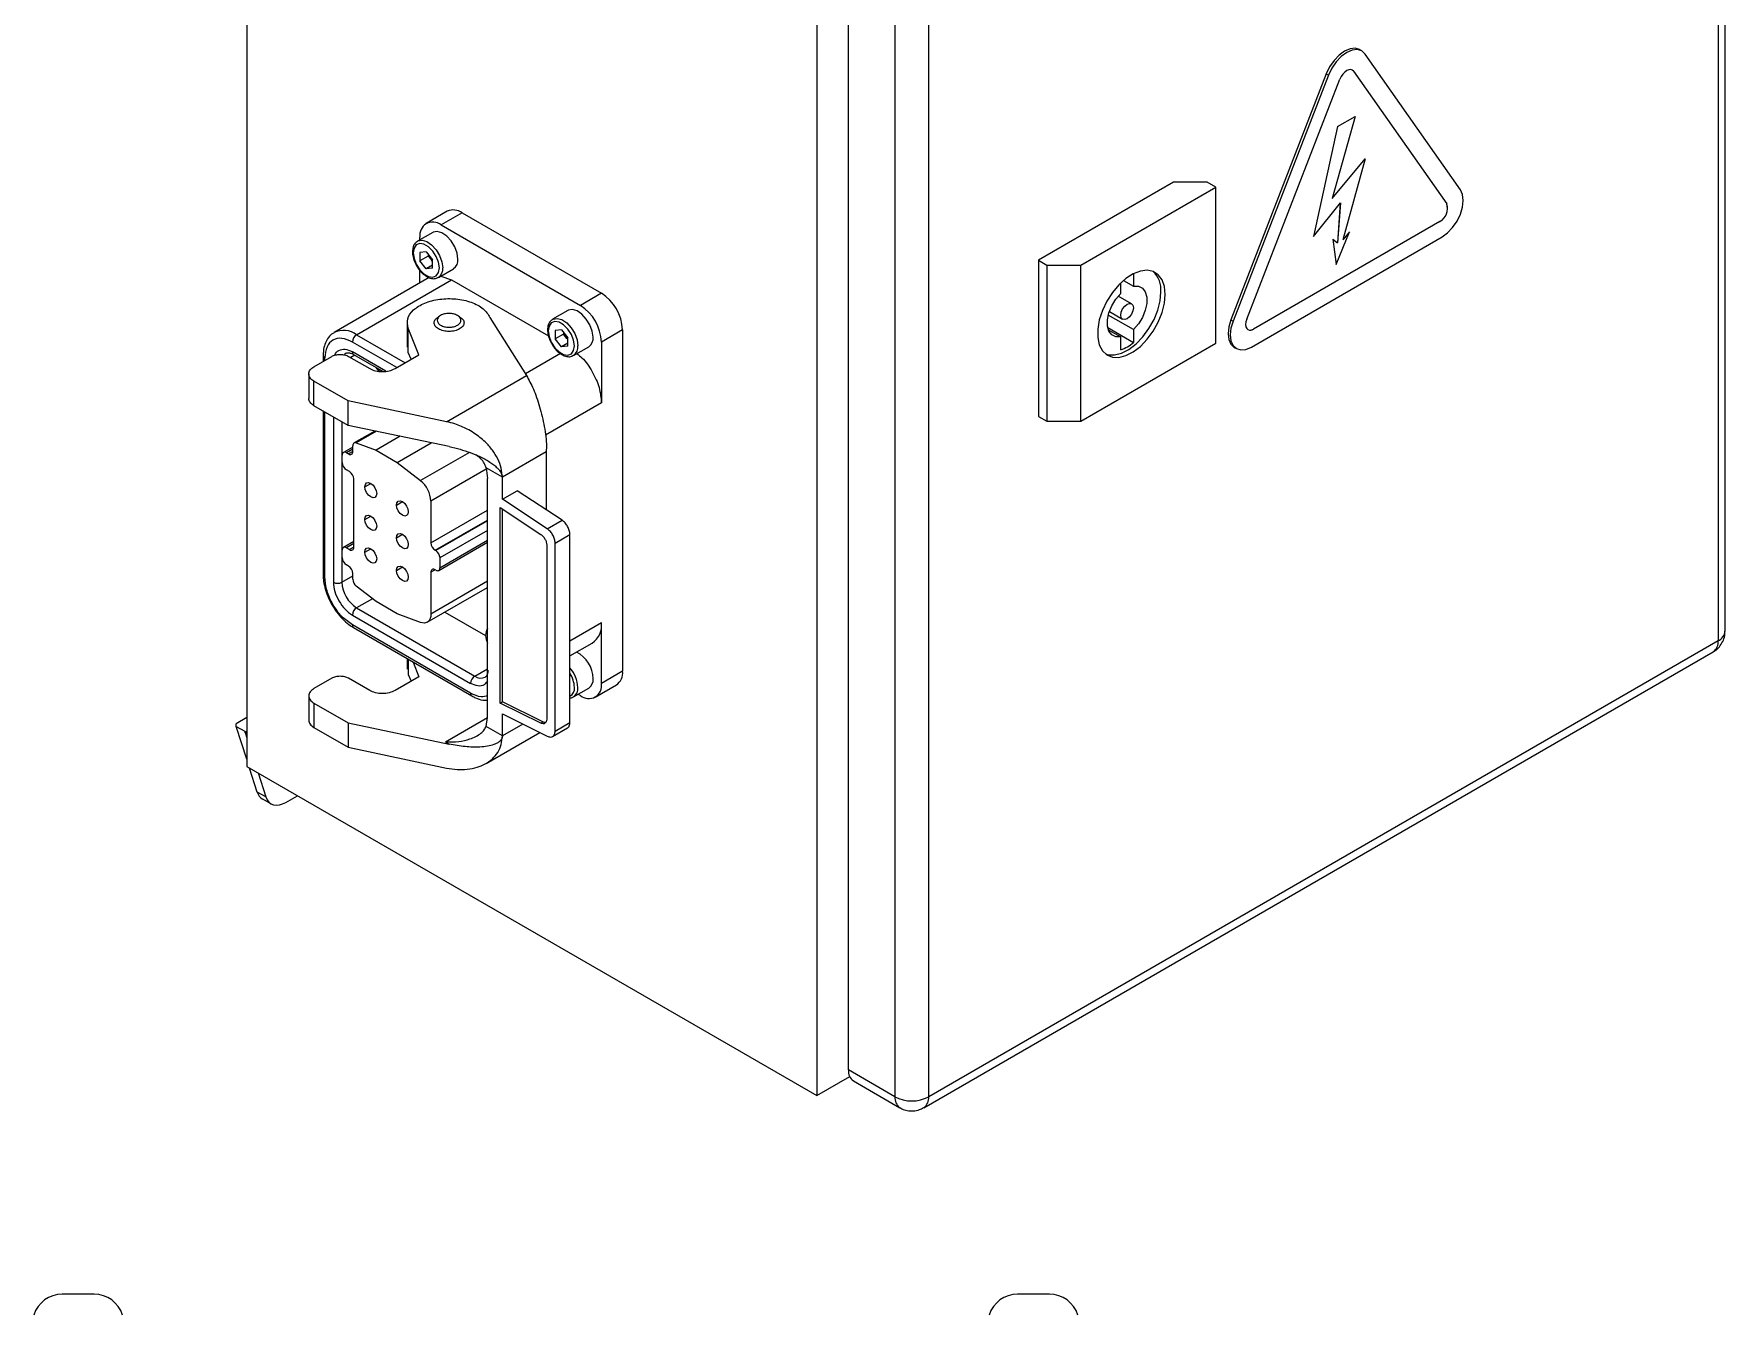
# Model space of a CAD drawing. Extents: x 4137 to 28680, y 2446 to 6814.
# Drawn here: x 5185.2 to 5468.5, y 4473.9 to 4688.4 of the extents above; entities that cross this region are included whole.
import ezdxf

# ---------------------------------------------------------------- set-up
doc = ezdxf.new("R2010")
doc.units = 0
doc.header["$LTSCALE"] = 0.5
doc.layers.get('0').update_dxf_attribs({"linetype": 'CONTINUOUS'})

msp = doc.modelspace()

# ---------------------------------------------------------------- linework, layer by layer
at = {"color": 7, "linetype": 'Continuous', "lineweight": 15}
for p, q in [((5468.49, 4588.39), (5468.49, 4822.74)), ((5467.32, 4821.1), (5467.32, 4586.76)), ((5220.89, 4810.69), (5220.89, 4565.73)), ((5316.35, 4755.59), (5316.35, 4510.62)), ((5321.66, 4514.91), (5321.66, 4749.26)), ((5329.43, 4744.77), (5329.43, 4510.42)), ((5335.09, 4510.42), (5335.09, 4744.77)), ((5407.61, 4685.51), (5407.25, 4685.72)), ((5424.15, 4662.26), (5408.17, 4684.99)), ((5401.69, 4681.66), (5385.71, 4640.49)), ((5402.05, 4681.46), (5386.07, 4640.28)), ((5388.36, 4640.58), (5403.96, 4680.78)), ((5401.69, 4681.66), (5402.05, 4681.46)), ((5406.25, 4682.11), (5406.04, 4682.31)), ((5406.25, 4682.11), (5421.85, 4659.92)), ((5406.26, 4682.11), (5406.25, 4682.11)), ((5406.26, 4682.11), (5421.86, 4659.92)), ((5406.53, 4674.54), (5402.65, 4660.78)), ((5403.56, 4672.83), (5406.52, 4674.55)), ((5403.56, 4672.83), (5406.53, 4674.54)), ((5406.53, 4674.54), (5406.52, 4674.55)), ((5403.56, 4672.83), (5399.52, 4654.43)), ((5403.56, 4672.83), (5399.53, 4654.43)), ((5403.56, 4672.83), (5403.56, 4672.83)), ((5402.65, 4660.8), (5408.19, 4667.46)), ((5402.65, 4660.78), (5408.19, 4667.46)), ((5408.19, 4667.46), (5404.47, 4653.87)), ((5408.19, 4667.46), (5408.19, 4667.46)), ((5376.1, 4663.52), (5353.48, 4650.46)), ((5381.76, 4663.52), (5376.1, 4663.52)), ((5383.17, 4662.7), (5381.76, 4663.52)), ((5360.55, 4649.64), (5383.17, 4662.7)), ((5383.17, 4636.57), (5383.17, 4662.7)), ((5399.53, 4654.43), (5404.04, 4660.1)), ((5404.04, 4660.1), (5403.58, 4653.37)), ((5404.03, 4660.09), (5403.58, 4653.38)), ((5421.86, 4659.92), (5421.85, 4659.92)), ((5254.46, 4658.66), (5250.92, 4656.62)), ((5256.96, 4658.41), (5253.42, 4656.37)), ((5256.96, 4658.41), (5280.29, 4644.94)), ((5252.02, 4655.12), (5249.48, 4653.65)), ((5249.88, 4653.88), (5249.88, 4654.33)), ((5253.42, 4656.37), (5276.75, 4642.9)), ((5389.14, 4635.92), (5421.08, 4654.37)), ((5420.7, 4656.96), (5389.5, 4638.95)), ((5420.71, 4656.96), (5389.51, 4638.94)), ((5399.53, 4654.43), (5399.52, 4654.43)), ((5403.33, 4649.73), (5405.58, 4655.24)), ((5405.57, 4655.24), (5404.47, 4653.89)), ((5405.58, 4655.24), (5404.47, 4653.87)), ((5405.58, 4655.24), (5405.57, 4655.24)), ((5420.71, 4656.96), (5420.7, 4656.96)), ((5250.95, 4651.88), (5249.88, 4651.78)), ((5249.88, 4651.78), (5249.88, 4650.36)), ((5250.95, 4651.88), (5252.01, 4650.55)), ((5251.29, 4651.45), (5251.29, 4651.17)), ((5402.77, 4654.02), (5403.33, 4649.74)), ((5402.77, 4654.02), (5403.33, 4649.73)), ((5402.77, 4654.02), (5403.58, 4653.37)), ((5402.77, 4654.02), (5402.77, 4654.02)), ((5251.29, 4651.17), (5249.88, 4650.36)), ((5250.95, 4649.03), (5249.88, 4650.36)), ((5249.88, 4646.66), (5249.88, 4648.77)), ((5252.01, 4649.65), (5250.95, 4649.03)), ((5252.01, 4649.12), (5250.95, 4649.03)), ((5251.83, 4650.51), (5251.29, 4651.17)), ((5252.01, 4650.28), (5251.83, 4650.51)), ((5252.01, 4649.12), (5252.01, 4650.55)), ((5252.98, 4647.58), (5255.52, 4649.05)), ((5353.48, 4650.46), (5354.89, 4649.64)), ((5353.48, 4650.46), (5353.48, 4624.33)), ((5354.89, 4649.64), (5360.55, 4649.64)), ((5354.89, 4649.64), (5354.89, 4623.51)), ((5360.55, 4623.51), (5360.55, 4649.64)), ((5403.33, 4649.73), (5403.33, 4649.74)), ((5251.44, 4647.56), (5235.53, 4638.37)), ((5239.28, 4638), (5255.19, 4647.19)), ((5253.38, 4647.82), (5255.19, 4647.19)), ((5255.19, 4647.19), (5271.41, 4637.82)), ((5367.26, 4644.91), (5367.26, 4646.66)), ((5367.74, 4647.08), (5369.39, 4646.13)), ((5369.39, 4648.2), (5369.39, 4646.13)), ((5280.29, 4644.94), (5276.75, 4642.9)), ((5369.08, 4643.18), (5366.85, 4644.47)), ((5253.35, 4641.23), (5252.99, 4641.02)), ((5256.53, 4641.02), (5256.18, 4641.23)), ((5261.58, 4640.91), (5267.73, 4631.16)), ((5274.65, 4642.05), (5272.11, 4640.58)), ((5369.39, 4638.86), (5365.18, 4641.29)), ((5365.35, 4641.87), (5367.58, 4640.58)), ((5385.71, 4640.49), (5386.07, 4640.28)), ((5247.76, 4640.01), (5247.76, 4635.92)), ((5249.72, 4634.64), (5247.94, 4639.09)), ((5247.94, 4635.01), (5247.94, 4639.09)), ((5273.57, 4638.81), (5272.51, 4638.72)), ((5272.51, 4638.72), (5272.51, 4637.29)), ((5273.92, 4638.11), (5272.51, 4637.29)), ((5273.57, 4635.97), (5272.51, 4637.29)), ((5273.57, 4638.81), (5274.64, 4637.49)), ((5273.92, 4638.38), (5273.92, 4638.11)), ((5274.45, 4637.45), (5273.92, 4638.11)), ((5274.64, 4637.21), (5274.45, 4637.45)), ((5274.64, 4636.06), (5274.64, 4637.49)), ((5283.83, 4638.82), (5280.29, 4636.78)), ((5283.83, 4638.82), (5283.83, 4581.66)), ((5365.08, 4639.19), (5369.39, 4636.7)), ((5365.18, 4638.84), (5367.26, 4637.63)), ((5367.26, 4635.48), (5367.26, 4637.63)), ((5369.39, 4638.86), (5369.39, 4636.7)), ((5389.51, 4638.94), (5389.5, 4638.95)), ((5233.68, 4634.53), (5233.68, 4633.55)), ((5238.78, 4634.69), (5243.72, 4631.84)), ((5245.71, 4632.33), (5249.72, 4634.64)), ((5247.94, 4635.01), (5247.9, 4635.92)), ((5248.4, 4633.88), (5247.94, 4635.01)), ((5274.64, 4636.58), (5273.57, 4635.97)), ((5274.64, 4636.06), (5273.57, 4635.97)), ((5275.61, 4634.52), (5278.15, 4635.99)), ((5280.29, 4636.78), (5280.29, 4626.57)), ((5360.55, 4623.51), (5383.17, 4636.57)), ((5386.28, 4635.88), (5386.64, 4635.68)), ((5232.14, 4632.65), (5235.11, 4634.37)), ((5237.93, 4634.37), (5241.47, 4632.33)), ((5231.26, 4631.43), (5231.26, 4627.34)), ((5237.85, 4626.91), (5232.14, 4630.21)), ((5232.14, 4626.12), (5232.14, 4630.21)), ((5254.36, 4623.44), (5267.73, 4631.16)), ((5237.85, 4622.82), (5232.14, 4626.12)), ((5237.85, 4622.82), (5237.85, 4626.91)), ((5254.36, 4623.44), (5237.85, 4626.91)), ((5233.68, 4625.23), (5233.68, 4597.79)), ((5353.48, 4624.33), (5354.89, 4623.51)), ((5354.89, 4623.51), (5360.55, 4623.51)), ((5254.79, 4619.26), (5237.85, 4622.82)), ((5242.32, 4621.88), (5238.85, 4619.88)), ((5246.58, 4620.99), (5242.53, 4618.66)), ((5236.88, 4616.61), (5236.88, 4617.84)), ((5238.65, 4619.2), (5237.09, 4618.3)), ((5237.58, 4618.25), (5237.94, 4618.04)), ((5238.65, 4618.45), (5238.65, 4619.42)), ((5239.23, 4619.89), (5242.53, 4618.66)), ((5242.53, 4618.66), (5246.07, 4616.62)), ((5246.07, 4616.62), (5251.77, 4619.9)), ((5271.04, 4618.37), (5263.69, 4614.13)), ((5271.1, 4619.36), (5271.04, 4618.37)), ((5271.04, 4618.37), (5271.04, 4608.67)), ((5238.11, 4615.08), (5237.58, 4615.39)), ((5246.07, 4616.62), (5249.97, 4613.57)), ((5260.97, 4615.7), (5261.21, 4613.93)), ((5263.69, 4614.13), (5260.97, 4615.7)), ((5238.82, 4602.4), (5238.82, 4613.88)), ((5261.21, 4573.91), (5261.21, 4613.93)), ((5263.69, 4610.46), (5263.69, 4614.13)), ((5263.69, 4610.46), (5266.16, 4611.88)), ((5273.69, 4606.93), (5266.16, 4611.88)), ((5251.72, 4610.14), (5251.72, 4603.14)), ((5263.33, 4609.05), (5270.13, 4604.58)), ((5263.33, 4576.34), (5263.33, 4609.05)), ((5271.21, 4605.5), (5263.69, 4610.46)), ((5263.69, 4576.54), (5263.69, 4608.82)), ((5271.21, 4605.5), (5273.69, 4606.93)), ((5238.82, 4603.38), (5237.08, 4602.37)), ((5253.04, 4598.54), (5261.21, 4603.26)), ((5272.53, 4603.12), (5275, 4604.54)), ((5275, 4573.09), (5275, 4604.54)), ((5236.88, 4600.69), (5236.88, 4601.92)), ((5237.58, 4602.32), (5238.11, 4602.02)), ((5252.43, 4601.92), (5252.54, 4601.86)), ((5253.24, 4600.63), (5253.24, 4599)), ((5271.11, 4602.79), (5271.11, 4573.62)), ((5272.53, 4571.66), (5272.53, 4603.12)), ((5237.94, 4599.26), (5237.58, 4599.47)), ((5238.64, 4597.06), (5238.64, 4598.04)), ((5251.72, 4598.24), (5251.72, 4591.24)), ((5252.54, 4598.59), (5252.43, 4598.65)), ((5242.53, 4593.34), (5239.23, 4595.92)), ((5251.1, 4589.87), (5261.21, 4595.7)), ((5239.28, 4592.28), (5259.08, 4580.85)), ((5246.07, 4591.3), (5242.53, 4593.34)), ((5238.57, 4591.05), (5258.37, 4579.62)), ((5258.37, 4577.99), (5238.57, 4589.42)), ((5249.97, 4589.84), (5246.07, 4591.3)), ((5254.06, 4591.58), (5260.89, 4587.63)), ((5280.29, 4579.62), (5280.29, 4589.83)), ((5238.78, 4588.96), (5258.58, 4577.53)), ((5275, 4584.24), (5278.74, 4586.39)), ((5467.32, 4586.76), (5335.09, 4510.42)), ((5247.76, 4583.77), (5247.76, 4582.02)), ((5334.26, 4508.59), (5466.49, 4584.92)), ((5249.72, 4580.75), (5245.71, 4578.44)), ((5247.9, 4582.03), (5247.94, 4581.12)), ((5247.94, 4581.12), (5248.4, 4579.99)), ((5248.74, 4583.21), (5249.72, 4580.75)), ((5283.83, 4581.66), (5280.29, 4579.62)), ((5235.11, 4580.48), (5232.14, 4578.76)), ((5241.47, 4578.44), (5237.93, 4580.48)), ((5275.61, 4577.36), (5278.15, 4578.83)), ((5276.37, 4577.8), (5276.75, 4577.58)), ((5279.25, 4577.33), (5282.79, 4579.37)), ((5231.26, 4577.54), (5231.26, 4573.45)), ((5232.14, 4576.31), (5237.85, 4573.02)), ((5232.14, 4576.31), (5232.14, 4572.23)), ((5263.33, 4576.34), (5263.69, 4576.54)), ((5270.13, 4572.97), (5263.33, 4576.34)), ((5270.48, 4573.17), (5263.69, 4576.54)), ((5220.89, 4573.9), (5219.13, 4572.88)), ((5219.13, 4572.43), (5219.13, 4572.88)), ((5219.13, 4572.43), (5220.54, 4571.61)), ((5220.89, 4566.92), (5219.13, 4572.43)), ((5232.14, 4572.23), (5237.85, 4568.93)), ((5237.85, 4573.02), (5254.79, 4569.46)), ((5237.85, 4573.02), (5237.85, 4568.93)), ((5260.97, 4572.42), (5261.21, 4573.91)), ((5263.69, 4570.85), (5260.97, 4572.42)), ((5263.69, 4574.53), (5271.21, 4570.79)), ((5263.69, 4570.85), (5263.69, 4574.53)), ((5270.13, 4572.97), (5270.48, 4573.17)), ((5272.11, 4570.74), (5274.59, 4572.18)), ((5272.53, 4571.66), (5275, 4573.09)), ((5220.54, 4571.61), (5220.54, 4571.38)), ((5220.89, 4571.59), (5220.54, 4571.38)), ((5220.54, 4571.38), (5220.6, 4571.42)), ((5220.6, 4571.42), (5220.89, 4571.59)), ((5220.6, 4571.42), (5220.89, 4570.51)), ((5254.14, 4569.83), (5254.79, 4569.46)), ((5260.95, 4566.23), (5269.94, 4571.42)), ((5237.85, 4568.93), (5254.36, 4565.46)), ((5220.89, 4565.73), (5316.35, 4510.62)), ((5222.65, 4561.44), (5221.36, 4565.46)), ((5222.77, 4564.65), (5224.06, 4560.63)), ((5224.06, 4560.63), (5222.65, 4561.44)), ((5227.44, 4559.71), (5229.38, 4560.83)), ((5223.52, 4560.28), (5224.94, 4559.46)), ((5316.35, 4510.62), (5321.86, 4513.81)), ((5329.43, 4510.42), (5321.66, 4514.91)), ((5322.48, 4513.08), (5330.26, 4508.59)), ((5195.31, 4477.38), (5189.99, 4477.38)), ((5355.31, 4477.38), (5349.99, 4477.38))]:
    msp.add_line(p, q, dxfattribs=at)
at = {"color": 8, "linetype": 'Continuous', "lineweight": 15}
for p, q in [((5239.28, 4638), (5247.41, 4633.31)), ((5238.99, 4634.57), (5238.29, 4634.16)), ((5246, 4632.49), (5238.57, 4636.78)), ((5244.2, 4631.89), (5238.57, 4635.14)), ((5273.42, 4634.85), (5267.54, 4631.46)), ((5233.97, 4633.72), (5233.97, 4634.12)), ((5280.29, 4626.57), (5270.93, 4621.17)), ((5233.97, 4597.38), (5233.97, 4625.06)), ((5235.39, 4624.25), (5235.39, 4596.56)), ((5236.8, 4623.43), (5236.8, 4596.56)), ((5242.59, 4621.83), (5239.23, 4619.89)), ((5238.65, 4618.86), (5237.58, 4618.25)), ((5238.65, 4618.45), (5237.94, 4618.04)), ((5258.18, 4618.3), (5249.97, 4613.57)), ((5261, 4615.49), (5251.72, 4610.14)), ((5240.66, 4612.55), (5241.65, 4613.12)), ((5245.96, 4609.49), (5246.95, 4610.06)), ((5240.66, 4607.08), (5241.65, 4607.65)), ((5251.72, 4603.14), (5261.21, 4608.62)), ((5252.43, 4601.92), (5261.21, 4606.98)), ((5261.21, 4606.86), (5252.54, 4601.86)), ((5245.96, 4604.02), (5246.95, 4604.59)), ((5261.21, 4605.23), (5253.24, 4600.63)), ((5253.24, 4599), (5261.21, 4603.59)), ((5238.82, 4603.04), (5237.58, 4602.32)), ((5238.82, 4602.43), (5238.11, 4602.02)), ((5240.66, 4601.61), (5241.65, 4602.18)), ((5236.8, 4596.56), (5238.64, 4597.62)), ((5245.96, 4598.55), (5246.95, 4599.12)), ((5252.43, 4598.65), (5251.72, 4598.24)), ((5261.21, 4596.72), (5251.72, 4591.24)), ((5241.93, 4593.81), (5239.28, 4592.28)), ((5275, 4586.77), (5280.29, 4589.83)), ((5247.94, 4583.67), (5247.94, 4581.12)), ((5259.08, 4580.85), (5261.21, 4582.08)), ((5254.14, 4569.83), (5261.21, 4573.91)), ((5267.11, 4572.83), (5263.69, 4570.85))]:
    msp.add_line(p, q, dxfattribs=at)
at = {"color": 7, "linetype": 'Continuous', "lineweight": 15, "flags": 128}
for points in [[(5407.25, 4685.72), (5406.52, 4685.95), (5405.67, 4685.86), (5404.75, 4685.47), (5403.84, 4684.81), (5402.98, 4683.91), (5402.25, 4682.83), (5401.69, 4681.66)], [(5408.17, 4684.99), (5407.61, 4685.51), (5406.88, 4685.74), (5406.03, 4685.65), (5405.11, 4685.27), (5404.2, 4684.6), (5403.34, 4683.7), (5402.61, 4682.63), (5402.05, 4681.46)], [(5406.26, 4682.11), (5406.05, 4682.3), (5405.77, 4682.39), (5405.45, 4682.35), (5405.11, 4682.21), (5404.77, 4681.96), (5404.45, 4681.62), (5404.17, 4681.22), (5403.96, 4680.78)], [(5421.08, 4654.37), (5422, 4655.03), (5422.85, 4655.93), (5423.58, 4657.01), (5424.15, 4658.18), (5424.5, 4659.36), (5424.62, 4660.49), (5424.5, 4661.48), (5424.15, 4662.26)], [(5256.25, 4650.66), (5256.11, 4651.66), (5255.73, 4652.71), (5255.13, 4653.7), (5254.38, 4654.51), (5253.57, 4655.05), (5252.78, 4655.28), (5252.1, 4655.16), (5252.02, 4655.12)], [(5253.14, 4649.19), (5253.01, 4650.13), (5252.62, 4651.11), (5252.04, 4652.01), (5251.33, 4652.73), (5250.56, 4653.17), (5249.85, 4653.28), (5249.27, 4653.05), (5248.89, 4652.51), (5248.75, 4651.72), (5248.89, 4650.78), (5249.27, 4649.79), (5249.85, 4648.89), (5250.56, 4648.18), (5251.33, 4647.74), (5252.04, 4647.63), (5252.62, 4647.86), (5253.01, 4648.4), (5253.14, 4649.19)], [(5251.83, 4650.51), (5251.95, 4650.37), (5252.01, 4650.3)], [(5374.69, 4644.74), (5374.56, 4646.07), (5374.17, 4647.18), (5373.54, 4648.03), (5372.69, 4648.57), (5371.68, 4648.78), (5370.55, 4648.64), (5369.34, 4648.17), (5368.12, 4647.39), (5366.94, 4646.33), (5365.86, 4645.05), (5364.93, 4643.6), (5364.19, 4642.04), (5363.67, 4640.47), (5363.41, 4638.93), (5363.41, 4637.52), (5363.67, 4636.29), (5364.19, 4635.31), (5364.93, 4634.61), (5365.86, 4634.23), (5366.94, 4634.2), (5368.12, 4634.5), (5369.34, 4635.13), (5370.55, 4636.05), (5371.68, 4637.23), (5372.69, 4638.61), (5373.54, 4640.12), (5374.17, 4641.7), (5374.56, 4643.26), (5374.69, 4644.74)], [(5369.39, 4646.13), (5370.21, 4646.13), (5370.88, 4645.81), (5371.37, 4645.19), (5371.62, 4644.31), (5371.62, 4643.25), (5371.37, 4642.09), (5370.88, 4640.91), (5370.21, 4639.8), (5369.39, 4638.86)], [(5364.69, 4634.78), (5365.15, 4634.64), (5366.23, 4634.61), (5367.41, 4634.91), (5368.63, 4635.54), (5369.84, 4636.46), (5370.97, 4637.64), (5371.99, 4639.02), (5372.83, 4640.53), (5373.46, 4642.1), (5373.85, 4643.67), (5373.98, 4645.15)], [(5367.26, 4637.63), (5366.44, 4637.63), (5365.77, 4637.96), (5365.28, 4638.58), (5365.03, 4639.45), (5365.03, 4640.51), (5365.28, 4641.68), (5365.77, 4642.85), (5366.44, 4643.96), (5367.26, 4644.91)], [(5369.39, 4642.49), (5369.31, 4641.98), (5369.08, 4641.45), (5368.73, 4640.99), (5368.33, 4640.66), (5367.92, 4640.52), (5367.58, 4640.58), (5367.35, 4640.85), (5367.26, 4641.27), (5367.35, 4641.79), (5367.58, 4642.32), (5367.92, 4642.78), (5368.33, 4643.11), (5368.73, 4643.25), (5369.08, 4643.18), (5369.31, 4642.92), (5369.39, 4642.49)], [(5275.76, 4636.12), (5275.63, 4637.07), (5275.25, 4638.05), (5274.67, 4638.95), (5273.95, 4639.66), (5273.19, 4640.1), (5272.48, 4640.21), (5271.89, 4639.99), (5271.51, 4639.44), (5271.38, 4638.66), (5271.51, 4637.71), (5271.89, 4636.73), (5272.48, 4635.83), (5273.19, 4635.12), (5273.95, 4634.68), (5274.67, 4634.57), (5275.25, 4634.79), (5275.63, 4635.34), (5275.76, 4636.12)], [(5278.88, 4637.59), (5278.74, 4638.6), (5278.35, 4639.65), (5277.75, 4640.63), (5277.01, 4641.44), (5276.2, 4641.99), (5275.41, 4642.21), (5274.73, 4642.09), (5274.65, 4642.05)], [(5385.71, 4640.49), (5385.36, 4639.3), (5385.24, 4638.17), (5385.36, 4637.19), (5385.71, 4636.41), (5386.28, 4635.88), (5386.28, 4635.88)], [(5386.07, 4640.28), (5385.72, 4639.09), (5385.6, 4637.97), (5385.72, 4636.98), (5386.07, 4636.2), (5386.64, 4635.68), (5387.37, 4635.45), (5388.22, 4635.53), (5389.14, 4635.92)], [(5388.36, 4640.58), (5388.23, 4640.13), (5388.18, 4639.71), (5388.23, 4639.34), (5388.36, 4639.05), (5388.57, 4638.85), (5388.84, 4638.77), (5389.16, 4638.8), (5389.51, 4638.94)], [(5274.45, 4637.45), (5274.58, 4637.3), (5274.64, 4637.24)], [(5243.14, 4631.84), (5242.91, 4632.08), (5242.6, 4632.48)], [(5239.23, 4619.89), (5239.11, 4619.92), (5239, 4619.93), (5238.9, 4619.9), (5238.81, 4619.85), (5238.74, 4619.78), (5238.69, 4619.68), (5238.66, 4619.56), (5238.65, 4619.42)], [(5240.66, 4612.55), (5240.74, 4612.95), (5240.95, 4613.19), (5241.27, 4613.26), (5241.65, 4613.12), (5242.03, 4612.82), (5242.35, 4612.38), (5242.56, 4611.89), (5242.64, 4611.41), (5242.56, 4611.02), (5242.35, 4610.77), (5242.03, 4610.71), (5241.65, 4610.84), (5241.27, 4611.14), (5240.95, 4611.58), (5240.73, 4612.07), (5240.66, 4612.55)], [(5245.96, 4609.49), (5246.04, 4609.88), (5246.25, 4610.13), (5246.57, 4610.19), (5246.95, 4610.06), (5247.33, 4609.76), (5247.65, 4609.32), (5247.87, 4608.83), (5247.94, 4608.35), (5247.87, 4607.95), (5247.65, 4607.71), (5247.33, 4607.64), (5246.95, 4607.78), (5246.57, 4608.08), (5246.25, 4608.51), (5246.04, 4609.01), (5245.96, 4609.49)], [(5240.66, 4607.08), (5240.73, 4607.47), (5240.95, 4607.72), (5241.27, 4607.78), (5241.65, 4607.65), (5242.03, 4607.35), (5242.35, 4606.91), (5242.56, 4606.42), (5242.64, 4605.94), (5242.56, 4605.54), (5242.35, 4605.3), (5242.03, 4605.23), (5241.65, 4605.37), (5241.27, 4605.67), (5240.95, 4606.11), (5240.73, 4606.6), (5240.66, 4607.08)], [(5245.96, 4604.02), (5246.04, 4604.41), (5246.25, 4604.66), (5246.57, 4604.72), (5246.95, 4604.59), (5247.33, 4604.28), (5247.65, 4603.85), (5247.87, 4603.36), (5247.94, 4602.88), (5247.87, 4602.48), (5247.65, 4602.23), (5247.33, 4602.17), (5246.95, 4602.3), (5246.57, 4602.61), (5246.25, 4603.04), (5246.04, 4603.54), (5245.96, 4604.02)], [(5240.66, 4601.61), (5240.73, 4602), (5240.95, 4602.25), (5241.27, 4602.31), (5241.65, 4602.18), (5242.03, 4601.88), (5242.35, 4601.44), (5242.56, 4600.95), (5242.64, 4600.47), (5242.56, 4600.07), (5242.35, 4599.83), (5242.03, 4599.76), (5241.65, 4599.89), (5241.27, 4600.2), (5240.95, 4600.63), (5240.73, 4601.13), (5240.66, 4601.61)], [(5245.96, 4598.55), (5246.04, 4598.94), (5246.25, 4599.19), (5246.57, 4599.25), (5246.95, 4599.12), (5247.33, 4598.81), (5247.65, 4598.38), (5247.86, 4597.89), (5247.94, 4597.4), (5247.86, 4597.01), (5247.65, 4596.76), (5247.33, 4596.7), (5246.95, 4596.83), (5246.57, 4597.14), (5246.25, 4597.57), (5246.04, 4598.07), (5245.96, 4598.55)], [(5251.72, 4591.24), (5251.69, 4590.83), (5251.59, 4590.48), (5251.44, 4590.18), (5251.23, 4589.95), (5250.96, 4589.8), (5250.66, 4589.73), (5250.33, 4589.75), (5249.97, 4589.84)], [(5224.06, 4560.63), (5224.27, 4560.15), (5224.56, 4559.76), (5224.92, 4559.47), (5225.34, 4559.3), (5225.82, 4559.23), (5226.34, 4559.28), (5226.88, 4559.44), (5227.44, 4559.71)]]:
    msp.add_lwpolyline(points, dxfattribs=at)
at = {"color": 8, "linetype": 'Continuous', "lineweight": 15, "flags": 128}
for points in [[(5249.48, 4653.65), (5249.55, 4653.69), (5250.23, 4653.81), (5251.02, 4653.58), (5251.84, 4653.04), (5252.58, 4652.23), (5253.18, 4651.24), (5253.57, 4650.19), (5253.7, 4649.19)], [(5272.11, 4640.59), (5272.18, 4640.62), (5272.86, 4640.74), (5273.65, 4640.52), (5274.46, 4639.97), (5275.21, 4639.16), (5275.81, 4638.18), (5276.2, 4637.13), (5276.33, 4636.12)], [(5237.54, 4634.91), (5237.53, 4634.91), (5237.24, 4634.67)]]:
    msp.add_lwpolyline(points, dxfattribs=at)
at = {"color": 7, "linetype": 'Continuous', "lineweight": 15}
for centre, radius, start, end in [((5419.51, 4659.13), 2.47, 298.8083, 18.7853), ((5419.52, 4659.12), 2.47, 298.8083, 18.7853), ((5255.49, 4656.37), 2.51, 54.3823, 114.3071), ((5252.04, 4654.68), 2.18, 50.7968, 189.2138), ((5253.82, 4652.11), 2.56, 197.7602, 218.7797), ((5254.58, 4650.45), 1.68, 304.1663, 7.1461), ((5369.88, 4645.54), 4.12, 354.5305, 47.5286), ((5272.61, 4636.43), 7.68, 2.6056, 57.3945), ((5276.15, 4638.47), 7.68, 2.6056, 57.3945), ((5240.11, 4636.71), 1.54, 122.6047, 177.3948), ((5276.45, 4639.05), 2.56, 197.7603, 218.7796), ((5277.21, 4637.38), 1.68, 304.1662, 7.1462), ((5388.95, 4639.71), 0.941, 245.6278, 305.683), ((5364.98, 4641.88), 6.8, 289.6173, 310.3774), ((5237.31, 4617.91), 0.437, 50.796, 189.2142), ((5238.21, 4618.38), 0.437, 230.7972, 9.2138), ((5238.41, 4616.68), 1.54, 182.5946, 237.3826), ((5237.28, 4613.78), 1.54, 3.7218, 57.3017), ((5247.04, 4609.9), 4.69, 2.8964, 51.2973), ((5237.31, 4601.99), 0.437, 50.7972, 189.2138), ((5238.41, 4600.76), 1.54, 182.5938, 237.3834), ((5238.39, 4602.35), 0.433, 230.3834, 6.4888), ((5253.26, 4603.21), 1.54, 182.5939, 237.3833), ((5251.71, 4600.56), 1.54, 2.5928, 57.3835), ((5237.11, 4597.97), 1.54, 2.5938, 57.3825), ((5252.15, 4598.31), 0.437, 50.7962, 189.214), ((5252.81, 4598.93), 0.437, 230.7971, 9.2139), ((5236.1, 4597.93), 1.54, 242.6094, 297.3906), ((5242.18, 4596.81), 5.38, 182.6055, 237.3945), ((5240.2, 4597.14), 1.56, 182.897, 231.2965), ((5240.11, 4590.98), 1.54, 122.6052, 177.3948), ((5276.72, 4589.37), 3.6, 304.0864, 7.2258), ((5263.46, 4587.62), 2.57, 150.4176, 208.8124), ((5273.8, 4580.35), 5.08, 0.9731, 63.0019), ((5259.91, 4579.55), 1.54, 122.6052, 177.3948), ((5281.43, 4581.36), 2.41, 304.2318, 7.0805), ((5278.14, 4579.27), 2.18, 230.7967, 9.2141), ((5277.21, 4580.23), 1.68, 304.1658, 7.1465), ((5224.54, 4561.95), 1.96, 195.0565, 238.7794), ((5323.56, 4514.67), 1.91, 172.6778, 236.0098), ((5332.26, 4515.88), 6.15, 242.6096, 297.3904), ((5189.99, 4472.38), 5, 90, 162.646), ((5195.31, 4472.38), 5, 17.354, 90), ((5349.99, 4472.38), 5, 90, 162.646), ((5355.31, 4472.38), 5, 17.354, 90)]:
    msp.add_arc(centre, radius, start, end, dxfattribs=at)
at = {"color": 8, "linetype": 'Continuous', "lineweight": 15}
for centre, radius, start, end in [((5252.02, 4648.98), 1.69, 305.1693, 7.043), ((5237.09, 4635.03), 3.69, 53.653, 115.584), ((5234.16, 4634.57), 0.482, 184.2308, 247.0742), ((5239.05, 4635.08), 0.48, 172.7436, 235.9454), ((5274.65, 4635.92), 1.69, 305.1692, 7.0431), ((5234.18, 4597.84), 0.503, 185.6921, 245.6272), ((5239.06, 4589.36), 0.493, 173.7001, 234.9888), ((5465.36, 4586.54), 1.97, 304.9507, 6.3614), ((5466.49, 4588.59), 2.01, 294.3748, 354.3051), ((5260.1, 4582.28), 1.76, 234.4119, 293.9675), ((5270.87, 4578.68), 5.47, 2.9641, 40.9042), ((5271.1, 4578.76), 4.67, 2.5039, 33.3372), ((5258.85, 4577.93), 0.48, 172.745, 235.9585), ((5274.35, 4578.76), 1.43, 297.2323, 8.1734), ((5274.65, 4578.76), 1.69, 305.1699, 7.0425), ((5331.44, 4510.22), 2.01, 174.3865, 234.2193), ((5333.09, 4510.22), 2.01, 305.8551, 5.6067)]:
    msp.add_arc(centre, radius, start, end, dxfattribs=at)
at = {"color": 7, "linetype": 'Continuous', "lineweight": 15}
for points, knots in [([(5249.5, 4653.63), (5249.35, 4653.53), (5249.01, 4653.31), (5248.72, 4652.7), (5248.6, 4651.91), (5248.71, 4650.98), (5249.01, 4650.07), (5249.34, 4649.54), (5249.48, 4649.3)], [0, 0, 0, 0, 0.136228, 0.305696, 0.481813, 0.667209, 0.854584, 1, 1, 1, 1]), ([(5249.48, 4649.3), (5249.52, 4649.24), (5249.73, 4648.86), (5250.26, 4648.29), (5251.02, 4647.69), (5251.79, 4647.39), (5252.48, 4647.35), (5252.84, 4647.54), (5252.99, 4647.62)], [0, 0, 0, 0, 0.0456952, 0.2515979, 0.4591183, 0.6696858, 0.8547353, 1, 1, 1, 1]), ([(5247.94, 4639.09), (5247.84, 4639.62), (5247.63, 4640.68), (5248.69, 4642.2), (5250.59, 4643.38), (5253.15, 4644.04), (5255.95, 4644.09), (5258.56, 4643.52), (5260.66, 4642.42), (5261.28, 4641.41), (5261.58, 4640.91)], [0, 0, 0, 0, 0.1249999, 0.2500001, 0.375, 0.5000001, 0.625, 0.75, 0.8749999, 1, 1, 1, 1]), ([(5256.53, 4641.02), (5256.74, 4640.87), (5257.15, 4640.58), (5257.33, 4640), (5257.13, 4639.44), (5256.58, 4638.96), (5255.75, 4638.63), (5254.76, 4638.52), (5253.78, 4638.63), (5252.95, 4638.96), (5252.39, 4639.44), (5252.2, 4640), (5252.38, 4640.58), (5252.79, 4640.87), (5253, 4641.02)], [0, 0, 0, 0, 0.083336, 0.166673, 0.250009, 0.333345, 0.416681, 0.500017, 0.583354, 0.66669, 0.750026, 0.833362, 0.916698, 1, 1, 1, 1]), ([(5256.18, 4641.23), (5256.34, 4641.11), (5256.67, 4640.87), (5256.81, 4640.41), (5256.66, 4639.96), (5256.21, 4639.57), (5255.55, 4639.32), (5254.76, 4639.23), (5253.98, 4639.32), (5253.31, 4639.57), (5252.87, 4639.96), (5252.71, 4640.41), (5252.87, 4640.86), (5253.31, 4641.25), (5253.98, 4641.51), (5254.76, 4641.59), (5255.56, 4641.51), (5255.97, 4641.32), (5256.18, 4641.23)], [0, 0, 0, 0, 0.0625, 0.125, 0.1875, 0.25, 0.3125, 0.375, 0.4375, 0.5, 0.5625, 0.625, 0.6875, 0.75, 0.8125, 0.875, 0.9375, 1, 1, 1, 1]), ([(5272.13, 4640.56), (5271.98, 4640.47), (5271.63, 4640.25), (5271.34, 4639.63), (5271.22, 4638.84), (5271.34, 4637.92), (5271.64, 4637.01), (5271.97, 4636.47), (5272.11, 4636.24)], [0, 0, 0, 0, 0.136227, 0.305696, 0.481813, 0.667209, 0.854584, 1, 1, 1, 1]), ([(5235.52, 4638.32), (5235.37, 4638.24), (5234.94, 4638.01), (5234.39, 4637.35), (5233.93, 4636.4), (5233.71, 4635.43), (5233.69, 4634.78), (5233.68, 4634.53)], [0, 0, 0, 0, 0.116888, 0.356255, 0.597158, 0.848404, 1, 1, 1, 1]), ([(5238.57, 4636.78), (5237.97, 4637.04), (5236.76, 4637.58), (5235.25, 4637.23), (5234.18, 4636.09), (5234.04, 4634.78), (5233.97, 4634.12)], [0, 0, 0, 0, 0.25, 0.5, 0.75, 1, 1, 1, 1]), ([(5235.11, 4634.37), (5235.31, 4634.46), (5235.73, 4634.65), (5236.52, 4634.73), (5237.32, 4634.65), (5237.73, 4634.46), (5237.93, 4634.37)], [0, 0, 0, 0, 0.25, 0.500001, 0.750001, 1, 1, 1, 1]), ([(5237.54, 4634.9), (5237.59, 4634.93), (5237.7, 4634.99), (5238.04, 4634.99), (5238.46, 4634.86), (5238.72, 4634.72), (5238.78, 4634.69)], [0, 0, 0, 0, 0.241123, 0.577871, 0.904276, 1, 1, 1, 1]), ([(5272.11, 4636.24), (5272.15, 4636.17), (5272.36, 4635.8), (5272.89, 4635.23), (5273.65, 4634.63), (5274.42, 4634.33), (5275.11, 4634.29), (5275.46, 4634.47), (5275.62, 4634.56)], [0, 0, 0, 0, 0.045695, 0.251598, 0.459118, 0.669686, 0.854735, 1, 1, 1, 1]), ([(5276.14, 4634.83), (5276.44, 4634.61), (5277.42, 4633.87), (5278.82, 4631.83), (5280.05, 4629.12), (5280.21, 4627.42), (5280.29, 4626.57)], [0, 0, 0, 0, 0.12626, 0.417507, 0.708753, 1, 1, 1, 1]), ([(5232.14, 4630.21), (5231.89, 4630.38), (5231.4, 4630.74), (5231.19, 4631.43), (5231.4, 4632.12), (5231.89, 4632.48), (5232.14, 4632.65)], [0, 0, 0, 0, 0.25, 0.5, 0.750001, 1, 1, 1, 1]), ([(5241.47, 4632.33), (5241.78, 4632.19), (5242.4, 4631.9), (5243.59, 4631.78), (5244.78, 4631.9), (5245.4, 4632.19), (5245.71, 4632.33)], [0, 0, 0, 0, 0.249999, 0.499999, 0.749998, 1, 1, 1, 1]), ([(5267.73, 4631.16), (5268.12, 4630.45), (5268.91, 4629.04), (5269.97, 4625.99), (5270.64, 4623.17), (5270.99, 4620.92), (5271.07, 4619.88), (5271.1, 4619.36)], [0, 0, 0, 0, 0.249888, 0.499659, 0.749158, 0.875331, 1, 1, 1, 1]), ([(5232.14, 4626.12), (5231.88, 4626.3), (5231.38, 4626.66), (5231.3, 4627.12), (5231.26, 4627.35)], [0, 0, 0, 0, 0.5, 1, 1, 1, 1]), ([(5263.69, 4614.13), (5263.65, 4614.64), (5263.57, 4615.67), (5262.97, 4617.22), (5262.21, 4618.46), (5261.46, 4619.39), (5260.76, 4620.12), (5259.92, 4620.85), (5258.91, 4621.57), (5257.87, 4622.18), (5256.8, 4622.69), (5255.65, 4623.12), (5254.81, 4623.33), (5254.36, 4623.44)], [0, 0, 0, 0, 0.123485, 0.2497094, 0.3705494, 0.4348736, 0.4998427, 0.5779277, 0.6613773, 0.7498939, 0.8190889, 0.9025817, 1, 1, 1, 1]), ([(5254.79, 4619.26), (5255.4, 4619.13), (5256.58, 4618.86), (5258.29, 4618.29), (5259.68, 4617.72), (5260.77, 4617.17), (5261.57, 4616.71), (5262.24, 4616.23), (5262.8, 4615.76), (5263.26, 4615.24), (5263.61, 4614.7), (5263.66, 4614.31), (5263.69, 4614.13)], [0, 0, 0, 0, 0.17529, 0.341504, 0.50016, 0.591087, 0.674174, 0.750201, 0.816448, 0.875182, 0.941928, 1, 1, 1, 1]), ([(5260.97, 4615.7), (5260.88, 4615.96), (5260.68, 4616.52), (5260.12, 4617.31), (5259.55, 4617.68), (5259.25, 4617.87)], [0, 0, 0, 0, 0.3030972, 0.6377107, 1, 1, 1, 1]), ([(5275, 4604.54), (5274.98, 4604.76), (5274.94, 4605.19), (5274.64, 4605.89), (5274.21, 4606.52), (5273.86, 4606.8), (5273.69, 4606.93)], [0, 0, 0, 0, 0.25, 0.500001, 0.75, 1, 1, 1, 1]), ([(5270.13, 4604.58), (5270.26, 4604.48), (5270.52, 4604.27), (5270.84, 4603.8), (5271.07, 4603.28), (5271.1, 4602.95), (5271.11, 4602.79)], [0, 0, 0, 0, 0.249999, 0.499998, 0.749999, 1, 1, 1, 1]), ([(5272.53, 4603.12), (5272.51, 4603.33), (5272.47, 4603.76), (5272.17, 4604.46), (5271.74, 4605.09), (5271.39, 4605.37), (5271.21, 4605.5)], [0, 0, 0, 0, 0.25, 0.500001, 0.75, 1, 1, 1, 1]), ([(5233.68, 4597.79), (5233.69, 4597.55), (5233.71, 4596.86), (5233.93, 4595.67), (5234.4, 4594.24), (5235.07, 4592.85), (5235.91, 4591.56), (5236.89, 4590.41), (5237.87, 4589.53), (5238.51, 4589.13), (5238.78, 4588.96)], [0, 0, 0, 0, 0.074246, 0.21271, 0.350763, 0.48841, 0.625998, 0.763953, 0.902727, 1, 1, 1, 1]), ([(5238.57, 4589.42), (5237.97, 4589.85), (5236.76, 4590.7), (5235.25, 4592.8), (5234.18, 4595.17), (5234.04, 4596.64), (5233.97, 4597.38)], [0, 0, 0, 0, 0.25, 0.4999998, 0.7499998, 1, 1, 1, 1]), ([(5235.39, 4596.56), (5235.44, 4596.05), (5235.53, 4595.03), (5236.27, 4593.4), (5237.32, 4591.94), (5238.15, 4591.35), (5238.57, 4591.05)], [0, 0, 0, 0, 0.25, 0.4999999, 0.7499998, 1, 1, 1, 1]), ([(5466.48, 4584.94), (5466.6, 4585.01), (5466.99, 4585.21), (5467.56, 4585.77), (5468.12, 4586.61), (5468.45, 4587.52), (5468.46, 4588.13), (5468.46, 4588.39)], [0, 0, 0, 0, 0.095561, 0.31837, 0.561617, 0.817335, 1, 1, 1, 1]), ([(5237.93, 4580.48), (5237.73, 4580.57), (5237.32, 4580.76), (5236.52, 4580.84), (5235.73, 4580.76), (5235.31, 4580.57), (5235.11, 4580.48)], [0, 0, 0, 0, 0.249999, 0.499999, 0.75, 1, 1, 1, 1]), ([(5261.26, 4581.87), (5261.25, 4581.74), (5261.24, 4581.38), (5261.1, 4580.95), (5260.95, 4580.74), (5260.85, 4580.7), (5260.81, 4580.68)], [0, 0, 0, 0, 0.1769264, 0.5135403, 0.8554986, 1, 1, 1, 1]), ([(5232.14, 4578.76), (5231.89, 4578.58), (5231.4, 4578.23), (5231.19, 4577.54), (5231.4, 4576.85), (5231.89, 4576.49), (5232.14, 4576.31)], [0, 0, 0, 0, 0.249999, 0.5, 0.75, 1, 1, 1, 1]), ([(5245.71, 4578.44), (5245.4, 4578.29), (5244.78, 4578.01), (5243.59, 4577.89), (5242.4, 4578.01), (5241.78, 4578.29), (5241.47, 4578.44)], [0, 0, 0, 0, 0.250002, 0.500001, 0.750001, 1, 1, 1, 1]), ([(5258.58, 4577.53), (5258.78, 4577.42), (5259.38, 4577.1), (5260.28, 4576.8), (5260.94, 4576.8), (5261.21, 4576.79)], [0, 0, 0, 0, 0.237614, 0.68636, 1, 1, 1, 1]), ([(5275, 4577.2), (5275.05, 4577.19), (5275.28, 4577.18), (5275.47, 4577.3), (5275.62, 4577.4)], [0, 0, 0, 0, 0.2040057, 1, 1, 1, 1]), ([(5231.26, 4573.46), (5231.3, 4573.23), (5231.38, 4572.77), (5231.88, 4572.41), (5232.14, 4572.23)], [0, 0, 0, 0, 0.5, 1, 1, 1, 1]), ([(5254.14, 4569.83), (5254.9, 4569.83), (5256.32, 4569.83), (5258.4, 4570.3), (5259.86, 4571.03), (5260.68, 4571.83), (5260.88, 4572.23), (5260.97, 4572.42)], [0, 0, 0, 0, 0.267419, 0.500223, 0.77668, 0.893832, 1, 1, 1, 1]), ([(5271.11, 4573.62), (5271.1, 4573.48), (5271.07, 4573.19), (5270.84, 4572.92), (5270.52, 4572.82), (5270.26, 4572.92), (5270.13, 4572.97)], [0, 0, 0, 0, 0.249999, 0.5, 0.749999, 1, 1, 1, 1]), ([(5270.94, 4573.09), (5270.91, 4573.08), (5270.78, 4573.04), (5270.62, 4573.11), (5270.48, 4573.17)], [0, 0, 0, 0, 0.1927974, 1, 1, 1, 1]), ([(5274.58, 4572.19), (5274.6, 4572.19), (5274.75, 4572.23), (5274.94, 4572.53), (5274.98, 4572.9), (5275, 4573.09)], [0, 0, 0, 0, 0.044174, 0.522087, 1, 1, 1, 1]), ([(5254.36, 4565.46), (5254.94, 4565.37), (5256.11, 4565.17), (5257.84, 4565.22), (5259.42, 4565.52), (5260.87, 4566.12), (5262.05, 4566.95), (5262.97, 4568.06), (5263.57, 4569.36), (5263.65, 4570.36), (5263.69, 4570.85)], [0, 0, 0, 0, 0.125442, 0.250088, 0.382533, 0.500071, 0.629263, 0.750161, 0.876453, 1, 1, 1, 1]), ([(5263.69, 4570.85), (5263.66, 4570.68), (5263.63, 4570.42), (5263.43, 4570.13), (5263.19, 4569.87), (5262.8, 4569.6), (5262.13, 4569.31), (5261.16, 4569.07), (5259.56, 4568.92), (5257.41, 4568.98), (5255.69, 4569.29), (5254.79, 4569.46)], [0, 0, 0, 0, 0.05805, 0.090046, 0.125012, 0.183595, 0.250017, 0.366367, 0.49998, 0.740569, 1, 1, 1, 1]), ([(5271.21, 4570.79), (5271.39, 4570.73), (5271.74, 4570.6), (5272.17, 4570.73), (5272.47, 4571.08), (5272.51, 4571.47), (5272.53, 4571.66)], [0, 0, 0, 0, 0.25, 0.499999, 0.75, 1, 1, 1, 1]), ([(5330.27, 4508.61), (5330.39, 4508.54), (5330.76, 4508.3), (5331.53, 4508.09), (5332.53, 4508.02), (5333.49, 4508.19), (5334.03, 4508.49), (5334.25, 4508.62)], [0, 0, 0, 0, 0.095298, 0.317804, 0.560721, 0.816091, 1, 1, 1, 1])]:
    msp.add_open_spline(points, degree=3, knots=knots, dxfattribs=at)
at = {"color": 8, "linetype": 'Continuous', "lineweight": 15}
for points, knots in [([(5235.63, 4634.57), (5235.63, 4634.57), (5235.71, 4634.99), (5236.3, 4635.43), (5237.31, 4635.71), (5238.15, 4635.33), (5238.57, 4635.14)], [0, 0, 0, 0, 0.000208, 0.333472, 0.666736, 1, 1, 1, 1]), ([(5261.21, 4580.08), (5261.04, 4579.82), (5260.65, 4579.26), (5259.61, 4579.07), (5258.78, 4579.44), (5258.37, 4579.62)], [0, 0, 0, 0, 0.300599, 0.650299, 1, 1, 1, 1]), ([(5261.21, 4577.59), (5260.87, 4577.47), (5260.04, 4577.2), (5258.98, 4577.7), (5258.37, 4577.99)], [0, 0, 0, 0, 0.420959, 1, 1, 1, 1])]:
    msp.add_open_spline(points, degree=3, knots=knots, dxfattribs=at)

doc.saveas('drawing.dxf')
